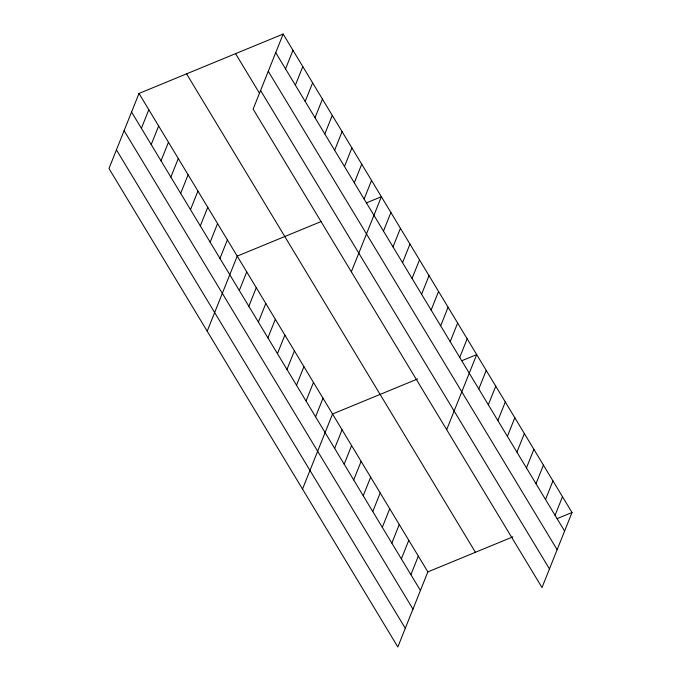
<?xml version="1.0" encoding="UTF-8"?>
<svg xmlns="http://www.w3.org/2000/svg" width="681" height="681" viewBox="0 0 681 681"><rect width="100%" height="100%" fill="white"/><g stroke="black" fill="none" stroke-linecap="round" stroke-linejoin="round"><path stroke-width="1.02" d="M283.16 34.05L253.136 109.113L541.999 587.55L572.023 512.495L283.16 34.05L139.001 93.45L108.977 168.505L397.84 646.95L427.864 571.887L512.912 536.841M141.393 128.3L148.824 109.718M151.208 144.568L158.647 125.985M161.031 160.835L168.462 142.252M170.854 177.103L178.286 158.52M180.678 193.37L188.109 174.787M190.493 209.637L197.933 191.055M200.316 225.905L207.748 207.322M210.14 242.172L217.571 223.589M285.543 68.9L292.975 50.317M219.963 258.44L227.394 239.857M295.367 85.168L302.798 66.585M207.194 331.179L237.218 256.124L321.304 221.47M305.19 101.435L312.622 82.852M239.312 290.489L246.743 271.906M315.014 117.702L322.445 99.12M248.846 306.28L256.277 287.697M324.828 133.97L332.26 115.387M258.38 322.07L265.811 303.488M334.652 150.237L342.083 131.654M267.914 337.861L275.345 319.278M344.475 166.504L351.907 147.922M277.448 353.643L284.879 335.061M354.299 182.772L361.73 164.189M286.973 369.434L294.413 350.851M364.114 199.039L371.545 180.456M296.507 385.225L303.939 366.642M351.345 271.779L381.369 196.724L366.446 202.87M306.041 401.015L313.473 382.433M383.471 231.089L390.903 212.506M315.575 416.798L323.007 398.215M393.005 246.88L400.437 228.297M302.517 489.069L332.541 414.005L417.589 378.959M402.539 262.67L409.971 244.087M334.635 448.379L342.075 429.796M412.065 278.461L419.505 259.878M344.169 464.17L351.6 445.587M421.599 294.243L429.03 275.66M353.703 479.952L361.134 461.369M431.133 310.034L438.564 291.451M363.237 495.742L370.668 477.16M440.667 325.824L448.098 307.242M372.771 511.533L380.202 492.95M450.201 341.615L457.632 323.032M382.305 527.324L389.736 508.741M459.726 357.397L467.166 338.815M391.83 543.106L399.27 524.523M446.676 429.668L476.691 354.605L461.769 360.751M401.364 558.897L408.796 540.314M478.794 388.979L486.225 370.396M410.898 574.687L418.33 556.105M488.328 404.769L495.759 386.187M497.862 420.552L505.293 401.969M507.396 436.342L514.827 417.759M516.922 452.133L524.361 433.55M526.456 467.924L533.887 449.341M535.99 483.706L543.421 465.123M545.524 499.496L552.955 480.914M555.058 515.287L562.489 496.704M557.092 518.641L572.023 512.495M275.72 52.633L564.583 531.078M268.271 71.267L557.135 549.712M260.593 90.471L549.456 568.916M235.583 53.654L259.597 93.416M186.577 73.846L475.432 552.291M139.001 93.45L427.864 571.887M131.569 112.033L420.432 590.478M124.112 130.667L412.975 609.112M116.434 149.871L405.297 628.316"/></g></svg>
